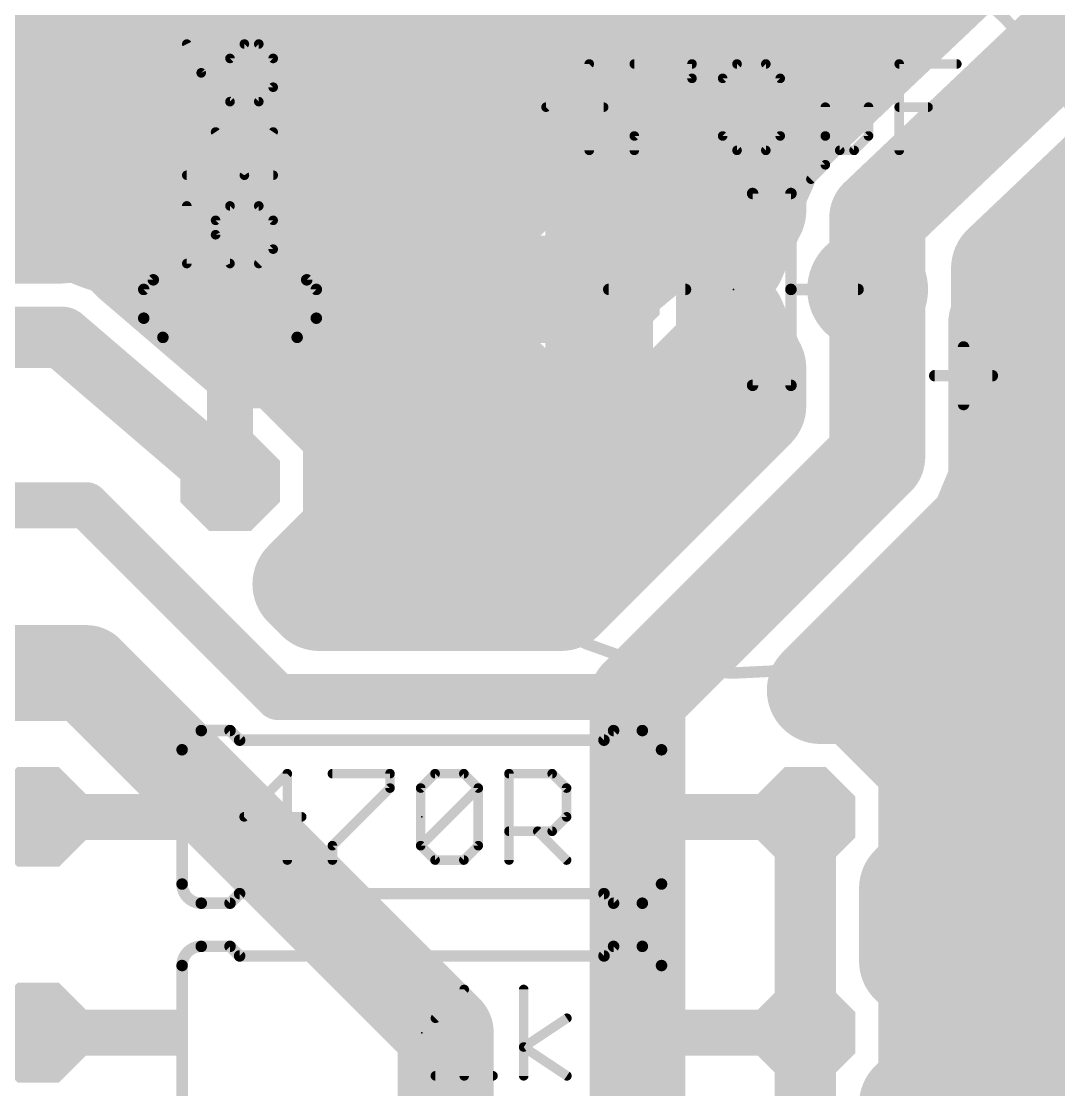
# Model space of a CAD drawing. Extents: x -16.2 to 78.2, y -6.3 to 50.2.
# Drawn here: x 18.19 to 31.93, y 16.07 to 30.22 of the extents above; entities that cross this region are included whole.
import ezdxf

# ---------------------------------------------------------------- set-up
doc = ezdxf.new("R2010")
doc.units = 0
for name, color, linetype in [('16', 175, 'CONTINUOUS'), ('17', 82, 'CONTINUOUS'), ('21', 253, 'CONTINUOUS'), ('23', 7, 'CONTINUOUS'), ('27', 253, 'CONTINUOUS'), ('51', 253, 'CONTINUOUS')]:
    doc.layers.add(name, color=color, linetype=linetype)

# ---------------------------------------------------------------- blocks, each defined once
blk = doc.blocks.new('RECT')
blk.add_solid([(-0.5, -0.5), (0.5, -0.5), (-0.5, 0.5), (0.5, 0.5)])
blk = doc.blocks.new('ROUNDP')
at = {"const_width": 0.5}
blk.add_lwpolyline([(0, -0.25, 1), (0, 0.25, 1), (0, -0.25)], format="xyb", dxfattribs=at)
blk = doc.blocks.new('OCTAGONP')
at = {"const_width": 0.5}
blk.add_lwpolyline([(-0.25, -0.1036), (-0.25, 0.1036), (-0.1036, 0.25), (0.1036, 0.25), (0.25, 0.1036), (0.25, -0.1036), (0.1036, -0.25), (-0.1036, -0.25), (-0.25, -0.1036), (-0.25, 0.1036)], dxfattribs=at)

msp = doc.modelspace()

# ---------------------------------------------------------------- linework, layer by layer
at = {"layer": '16'}
for points, const_width in [([(34.2265, 34.3638), (28.6126, 29.0305)], 1.4224), ([(29.5275, 27.6225), (35.8775, 33.655)], 1.27), ([(31.2166, 26.9499), (36.7924, 32.247)], 1.4224), ([(13.8393, 29.8704), (29.4966, 29.8704)], 1.4224), ([(11.1125, 29.5275), (20.828, 28.8925)], 1.6764), ([(28.5923, 29.0221), (28.375, 28.8049)], 1.4224), ([(28.6126, 29.0305), (28.5923, 29.0221)], 1.4224), ([(20.828, 28.8925), (25.7175, 28.8925)], 1.4224), ([(25.7175, 28.8925), (26.035, 28.8925)], 1.4224), ([(26.9875, 27.6225), (25.7175, 28.8925)], 1.4224), ([(28.375, 28.8049), (28.1523, 28.5933)], 1.4224), ([(28.1434, 28.5732), (28.1279, 28.5577)], 1.4224), ([(28.1523, 28.5933), (28.1434, 28.5732)], 1.4224), ([(13.5247, 28.448), (28.0824, 28.448)], 1.4224), ([(25.1133, 28.4353), (24.0792, 27.4012)], 1.4224), ([(25.8445, 28.4353), (25.1133, 28.4353)], 1.4224), ([(26.5757, 28.4353), (25.8445, 28.4353)], 1.4224), ([(25.8445, 28.4353), (25.8445, 26.67)], 1.4224), ([(25.8445, 26.67), (25.8445, 28.4353)], 1.4224), ([(27.6098, 27.4012), (26.5757, 28.4353)], 1.4224), ([(28.1279, 28.5577), (28.0103, 28.2739)], 1.4224), ([(28.0103, 28.2739), (27.8855, 27.9931)], 1.4224), ([(27.8849, 27.9712), (27.8765, 27.9509)], 1.4224), ([(27.8765, 27.9509), (27.8765, 27.7143)], 1.4224), ([(27.8855, 27.9931), (27.8849, 27.9712)], 1.4224), ([(25.8445, 26.67), (26.9875, 27.6225)], 1.4224), ([(27.8609, 27.6987), (27.6098, 27.0926)], 1.4224), ([(27.8765, 27.7143), (27.8609, 27.6987)], 1.4224), ([(18.6779, 27.4574), (14.6396, 27.4574)], 1.4224), ([(18.9055, 27.4749), (18.6779, 27.4574)], 1.4224), ([(18.9591, 27.4574), (18.9055, 27.4749)], 1.4224), ([(19.0154, 27.4574), (18.9591, 27.4574)], 1.4224), ([(19.2264, 27.37), (19.0154, 27.4574)], 1.4224), ([(29.5275, 27.6225), (29.5275, 26.797)], 1.27), ([(19.4434, 27.2991), (19.2264, 27.37)], 1.4224), ([(19.4862, 27.2624), (19.4434, 27.2991)], 1.4224), ([(24.0792, 27.4012), (24.0792, 26.67)], 1.4224), ([(27.6098, 27.0926), (27.6098, 27.4012)], 1.4224), ([(32.6431, 27.3939), (31.6611, 26.4119)], 1.4224), ([(19.5382, 27.2409), (19.4862, 27.2624)], 1.4224), ([(19.6997, 27.0794), (19.5382, 27.2409)], 1.4224), ([(21.1848, 25.8064), (19.6997, 27.0794)], 1.4224), ([(19.7624, 27.0256), (24.0792, 27.0256)], 1.4224), ([(25.8445, 27.0256), (25.8445, 27.0256)], 1.4224), ([(31.2963, 27.0256), (32.2748, 27.0256)], 1.4224), ([(31.2166, 26.3088), (31.2166, 26.9499)], 1.4224), ([(24.0792, 26.67), (25.8445, 26.67)], 1.4224), ([(25.8445, 26.67), (24.0792, 26.67)], 1.4224), ([(24.0792, 26.67), (24.0792, 25.9388)], 1.4224), ([(25.8445, 26.67), (25.8445, 26.67)], 1.4224), ([(25.8445, 26.67), (25.8445, 26.67)], 1.4224), ([(25.8445, 24.9047), (25.8445, 26.67)], 1.4224), ([(25.8445, 26.67), (25.8445, 26.67)], 1.4224), ([(25.8445, 26.67), (25.8445, 24.9047)], 1.4224), ([(29.5275, 26.797), (29.4005, 26.67)], 1.27), ([(29.5275, 24.4475), (29.5275, 26.797)], 1.27), ([(31.1785, 26.2168), (31.2166, 26.3088)], 1.4224), ([(31.6611, 26.4119), (31.6611, 25.0231)], 1.4224), ([(27.6098, 25.9388), (27.6098, 26.2475)], 1.4224), ([(27.6098, 26.2475), (27.8609, 25.6413)], 1.4224), ([(31.1785, 24.1191), (31.1785, 26.2168)], 1.4224), ([(24.0792, 25.9388), (25.1133, 24.9047)], 1.4224), ([(26.5757, 24.9047), (27.6098, 25.9388)], 1.4224), ([(21.6494, 25.8064), (21.1848, 25.8064)], 1.4224), ([(22.6314, 24.8244), (21.6494, 25.8064)], 1.4224), ([(14.9225, 26.035), (18.7325, 26.035)], 0.8128), ([(18.7325, 26.035), (20.955, 24.13)], 0.8128), ([(21.8526, 25.6032), (24.4148, 25.6032)], 1.4224), ([(25.8445, 25.6032), (25.8445, 25.6032)], 1.4224), ([(27.2742, 25.6032), (27.8765, 25.6032)], 1.4224), ([(27.8609, 25.6413), (27.8765, 25.6256)], 1.4224), ([(27.8765, 25.6256), (27.8765, 25.1314)], 1.4224), ([(31.1785, 25.6032), (31.6611, 25.6032)], 1.4224), ([(27.8765, 25.1314), (25.4173, 22.6721)], 1.4224), ([(25.1133, 24.9047), (25.8445, 24.9047)], 1.4224), ([(25.8445, 24.9047), (26.5757, 24.9047)], 1.4224), ([(31.6611, 25.0231), (32.6431, 24.0411)], 1.4224), ([(22.6314, 23.4356), (22.6314, 24.8244)], 1.4224), ([(29.5275, 24.4475), (26.3525, 21.2725)], 1.27), ([(22.6314, 24.1808), (26.9259, 24.1808)], 1.4224), ([(30.9271, 23.5123), (31.1785, 24.1191)], 1.4224), ([(31.1785, 24.1808), (32.5034, 24.1808)], 1.4224), ([(28.7763, 21.3614), (30.9271, 23.5123)], 1.4224), ([(19.05, 23.8125), (15.24, 23.8125)], 0.6096), ([(21.59, 21.2725), (19.05, 23.8125)], 0.6096), ([(21.9631, 22.7673), (22.6314, 23.4356)], 1.4224), ([(22.1371, 22.5933), (21.9631, 22.7673)], 1.4224), ([(21.972, 22.7584), (25.5035, 22.7584)], 1.4224), ([(25.4173, 22.6721), (25.3384, 22.5933)], 1.4224), ([(30.1733, 22.7584), (35.1279, 22.7584)], 1.4224), ([(25.3384, 22.5933), (22.1371, 22.5933)], 1.4224), ([(15.875, 21.59), (19.05, 21.59)], 1.27), ([(19.05, 21.59), (23.8125, 16.8275)], 1.27), ([(29.2694, 21.3614), (28.7763, 21.3614)], 1.4224), ([(30.2514, 20.3794), (29.2694, 21.3614)], 1.4224), ([(29.2948, 21.336), (36.5374, 21.336)], 1.4224), ([(26.3525, 21.2725), (26.3525, 12.7)], 1.27), ([(26.3525, 21.2725), (21.59, 21.2725)], 0.6096), ([(30.2514, 18.9906), (30.2514, 20.3794)], 1.4224), ([(30.2514, 19.9136), (34.8869, 19.9136)], 1.4224), ([(18.415, 19.685), (16.8275, 19.685)], 0.8128), ([(28.575, 16.8275), (28.575, 19.685)], 0.8128), ([(29.9974, 18.7366), (30.2514, 18.9906)], 1.4224), ([(29.9974, 17.7759), (29.9974, 18.7366)], 1.4224), ([(29.9974, 18.4912), (35.0899, 18.4912)], 1.4224), ([(30.2514, 17.5219), (29.9974, 17.7759)], 1.4224), ([(30.2514, 16.1331), (30.2514, 17.5219)], 1.4224), ([(32.6431, 17.2339), (31.6611, 16.2519)], 1.4224), ([(30.2514, 17.0688), (32.478, 17.0688)], 1.4224), ([(23.8125, 16.8275), (23.8125, 12.7)], 1.27), ([(18.415, 16.8275), (16.8275, 16.8275)], 0.8128), ([(28.575, 11.1125), (28.575, 16.8275)], 0.8128), ([(29.9974, 15.8791), (30.2514, 16.1331)], 1.4224), ([(31.6611, 16.2519), (31.6611, 15.2781)], 1.4224), ([(29.9974, 14.5163), (29.9974, 15.8791)], 1.4224), ([(29.9974, 15.6464), (31.6611, 15.6464)], 1.4224)]:
    msp.add_lwpolyline(points, dxfattribs=dict(at, const_width=const_width))
for points, const_width in [([(29.4966, 29.5148, 1), (29.4966, 30.226)], 0.7112), ([(20.8007, 28.4743, 1), (20.8553, 29.3107)], 0.8382), ([(28.8437, 28.7707, 1), (28.3408, 29.2736)], 0.7112), ([(28.7486, 28.702, 1), (28.4765, 29.3591)], 0.7112), ([(20.828, 29.2481, 1), (20.828, 28.5369)], 0.7112), ([(25.7175, 29.2481, 1), (25.7175, 28.5369)], 0.7112), ([(25.9689, 29.1439, 1), (25.4661, 28.6411)], 0.7112), ([(25.7175, 28.5369, 1), (25.7175, 29.2481)], 0.7112), ([(26.035, 28.5369, 1), (26.035, 29.2481)], 0.7112), ([(28.4562, 29.3507, 1), (28.7283, 28.6936)], 0.7112), ([(28.3676, 29.2884, 1), (28.8575, 28.7727)], 0.7112), ([(28.6199, 28.5471, 1), (28.1301, 29.0627)], 0.7112), ([(28.4772, 28.4489, 1), (27.8273, 28.7377)], 0.7112), ([(28.3948, 28.3218, 1), (27.8919, 28.8247)], 0.7112), ([(28.1236, 29.0563, 1), (28.6265, 28.5534)], 0.7112), ([(25.1133, 28.7909, 1), (25.1133, 28.0797)], 0.7112), ([(25.3647, 28.1838, 1), (24.8618, 28.6867)], 0.7112), ([(25.8445, 28.7909, 1), (25.8445, 28.0797)], 0.7112), ([(26.2001, 28.4353, 1), (25.4889, 28.4353)], 0.7112), ([(26.2001, 28.4353, 1), (25.4889, 28.4353)], 0.7112), ([(25.8445, 28.0797, 1), (25.8445, 28.7909)], 0.7112), ([(26.8272, 28.6867, 1), (26.3243, 28.1838)], 0.7112), ([(26.5757, 28.0797, 1), (26.5757, 28.7909)], 0.7112), ([(27.8764, 28.8092, 1), (28.3793, 28.3062)], 0.7112), ([(27.9074, 28.8511, 1), (28.3972, 28.3355)], 0.7112), ([(28.4564, 28.4216, 1), (27.7993, 28.6938)], 0.7112), ([(28.0824, 28.0924, 1), (28.0824, 28.8036)], 0.7112), ([(27.8184, 28.7177, 1), (28.4683, 28.4288)], 0.7112), ([(28.3352, 28.1294, 1), (27.6854, 28.4183)], 0.7112), ([(27.6818, 28.41, 1), (28.3388, 28.1378)], 0.7112), ([(28.2321, 27.9509, 1), (27.5209, 27.9509)], 0.7112), ([(28.2409, 27.984, 1), (27.53, 28.0022)], 0.7112), ([(28.2134, 27.8351, 1), (27.5564, 28.1073)], 0.7112), ([(27.548, 28.087, 1), (28.205, 27.8148)], 0.7112), ([(27.5605, 28.1376, 1), (28.2104, 27.8487)], 0.7112), ([(27.2151, 27.3493, 1), (26.7599, 27.8957)], 0.7112), ([(27.6095, 27.9502, 1), (28.1123, 27.4473)], 0.7112), ([(27.5294, 27.9803, 1), (28.2404, 27.9621)], 0.7112), ([(28.1894, 27.5627, 1), (27.5324, 27.8348)], 0.7112), ([(28.1279, 27.4629, 1), (27.6251, 27.9658)], 0.7112), ([(18.6506, 27.8119, 1), (18.7052, 27.1028)], 0.7112), ([(19.016, 27.8129, 1), (18.795, 27.1369)], 0.7112), ([(18.9591, 27.813, 1), (18.9591, 27.1018)], 0.7112), ([(19.1515, 27.7859, 1), (18.8793, 27.1289)], 0.7112), ([(18.6779, 27.1018, 1), (18.6779, 27.813)], 0.7112), ([(18.9328, 27.1204, 1), (18.8782, 27.8295)], 0.7112), ([(19.0154, 27.1018, 1), (19.0154, 27.813)], 0.7112), ([(26.7361, 27.3711, 1), (27.2389, 27.8739)], 0.7112), ([(29.845, 27.6225, 1), (29.21, 27.6225)], 0.635), ([(29.3088, 27.8527, 1), (29.7462, 27.3923)], 0.635), ([(18.8486, 27.1194, 1), (19.0696, 27.7954)], 0.7112), ([(19.3368, 27.708, 1), (19.1159, 27.032)], 0.7112), ([(19.6748, 27.5691, 1), (19.2119, 27.0291)], 0.7112), ([(19.0903, 27.0415, 1), (19.3624, 27.6986)], 0.7112), ([(24.4348, 27.4012, 1), (23.7236, 27.4012)], 0.7112), ([(27.9654, 27.4012, 1), (27.2542, 27.4012)], 0.7112), ([(27.5209, 27.7143, 1), (28.2321, 27.7143)], 0.7112), ([(19.6222, 27.591, 1), (19.3501, 26.9339)], 0.7112), ([(19.7897, 27.4923, 1), (19.2868, 26.9894)], 0.7112), ([(19.2547, 26.9924, 1), (19.7176, 27.5324)], 0.7112), ([(19.3329, 26.9611, 1), (19.5538, 27.6371)], 0.7112), ([(19.4022, 26.9123, 1), (19.6743, 27.5694)], 0.7112), ([(23.8278, 27.6527, 1), (24.3306, 27.1498)], 0.7112), ([(27.3583, 27.1498, 1), (27.8612, 27.6527)], 0.7112), ([(19.9311, 27.3494, 1), (19.4682, 26.8094)], 0.7112), ([(19.7624, 27.3812, 1), (19.7624, 26.67)], 0.7112), ([(24.0792, 26.67, 1), (24.0792, 27.3812)], 0.7112), ([(25.8445, 27.3812, 1), (25.8445, 26.67)], 0.7112), ([(25.8445, 26.67, 1), (25.8445, 27.3812)], 0.7112), ([(31.2963, 27.3812, 1), (31.2963, 26.67)], 0.7112), ([(32.2748, 26.67, 1), (32.2748, 27.3812)], 0.7112), ([(19.4482, 26.828, 1), (19.9511, 27.3309)], 0.7112), ([(31.5722, 26.9499, 1), (30.861, 26.9499)], 0.7112), ([(27.2813, 27.2286, 1), (27.9383, 26.9565)], 0.7112), ([(27.2542, 27.0926, 1), (27.9654, 27.0926)], 0.7112), ([(30.9717, 27.2077, 1), (31.4615, 26.6921)], 0.7112), ([(24.0792, 27.0256, 1), (24.0792, 26.3144)], 0.7112), ([(24.0792, 27.0256, 1), (24.0792, 26.3144)], 0.7112), ([(24.4348, 26.67, 1), (23.7236, 26.67)], 0.7112), ([(25.8445, 27.0256, 1), (25.8445, 26.3144)], 0.7112), ([(26.2001, 26.67, 1), (25.4889, 26.67)], 0.7112), ([(26.2001, 26.67, 1), (25.4889, 26.67)], 0.7112), ([(25.8445, 27.0256, 1), (25.8445, 26.3144)], 0.7112), ([(26.2001, 26.67, 1), (25.4889, 26.67)], 0.7112), ([(25.8445, 26.3144, 1), (25.8445, 27.0256)], 0.7112), ([(25.8445, 26.3144, 1), (25.8445, 27.0256)], 0.7112), ([(25.8445, 26.3144, 1), (25.8445, 27.0256)], 0.7112), ([(25.8445, 26.3144, 1), (25.8445, 27.0256)], 0.7112), ([(29.845, 26.797, 1), (29.21, 26.797)], 0.635), ([(29.752, 26.5725, 1), (29.303, 27.0215)], 0.635), ([(25.6169, 26.9432, 1), (26.0721, 26.3968)], 0.7112), ([(29.176, 26.8945, 1), (29.625, 26.4455)], 0.635), ([(23.7236, 26.67, 1), (24.4348, 26.67)], 0.7112), ([(25.4889, 26.67, 1), (26.2001, 26.67)], 0.7112), ([(25.4889, 26.67, 1), (26.2001, 26.67)], 0.7112), ([(25.4889, 26.67, 1), (26.2001, 26.67)], 0.7112), ([(29.21, 26.797, 1), (29.845, 26.797)], 0.635), ([(31.5451, 26.1727, 1), (30.8881, 26.4448)], 0.7112), ([(32.0167, 26.4119, 1), (31.3055, 26.4119)], 0.7112), ([(27.9654, 26.2475, 1), (27.2542, 26.2474)], 0.7112), ([(27.9383, 26.3835, 1), (27.2813, 26.1114)], 0.7112), ([(31.5341, 26.2168, 1), (30.8229, 26.2168)], 0.7112), ([(31.4097, 26.6633, 1), (31.9125, 26.1604)], 0.7112), ([(24.3306, 26.1902, 1), (23.8278, 25.6873)], 0.7112), ([(27.8612, 25.6873, 1), (27.3583, 26.1902)], 0.7112), ([(30.85, 26.3529, 1), (31.507, 26.0807)], 0.7112), ([(30.861, 26.3088, 1), (31.5722, 26.3088)], 0.7112), ([(21.1848, 26.162, 1), (21.1848, 25.4508)], 0.7112), ([(21.9008, 26.0578, 1), (21.3979, 25.5549)], 0.7112), ([(21.6494, 25.4508, 1), (21.6494, 26.162)], 0.7112), ([(18.8647, 26.1893, 1), (18.6003, 25.8807)], 0.4064), ([(18.7325, 25.8318, 1), (18.7325, 26.2382)], 0.4064), ([(20.9534, 25.5364, 1), (21.4163, 26.0764)], 0.7112), ([(21.8526, 25.9588, 1), (21.8526, 25.2476)], 0.7112), ([(24.4148, 25.2476, 1), (24.4148, 25.9588)], 0.7112), ([(25.8445, 25.9588, 1), (25.8445, 25.2476)], 0.7112), ([(25.8445, 25.2476, 1), (25.8445, 25.9588)], 0.7112), ([(27.2742, 25.9588, 1), (27.2742, 25.2476)], 0.7112), ([(28.1123, 25.8927, 1), (27.6095, 25.3898)], 0.7112), ([(28.2321, 25.6256, 1), (27.5209, 25.6256)], 0.7112), ([(27.8765, 25.2476, 1), (27.8765, 25.9588)], 0.7112), ([(31.1785, 25.9588, 1), (31.1785, 25.2476)], 0.7112), ([(31.6611, 25.2476, 1), (31.6611, 25.9588)], 0.7112), ([(23.7236, 25.9388, 1), (24.4348, 25.9388)], 0.7112), ([(27.2542, 25.9388, 1), (27.9654, 25.9388)], 0.7112), ([(27.6251, 25.3742, 1), (28.1279, 25.8771)], 0.7112), ([(27.5324, 25.5052, 1), (28.1894, 25.7773)], 0.7112), ([(28.1279, 24.8799, 1), (27.6251, 25.3828)], 0.7112), ([(25.1133, 25.2603, 1), (25.1133, 24.5491)], 0.7112), ([(25.8445, 25.2603, 1), (25.8445, 24.5491)], 0.7112), ([(25.8445, 24.5491, 1), (25.8445, 25.2603)], 0.7112), ([(26.5757, 24.5491, 1), (26.5757, 25.2603)], 0.7112), ([(31.9125, 25.2746, 1), (31.4097, 24.7717)], 0.7112), ([(22.987, 24.8244, 1), (22.2758, 24.8244)], 0.7112), ([(24.8618, 24.6533, 1), (25.3647, 25.1561)], 0.7112), ([(26.3243, 25.1561, 1), (26.8272, 24.6533)], 0.7112), ([(27.5209, 25.1314, 1), (28.2321, 25.1314)], 0.7112), ([(22.3799, 24.5729, 1), (22.8828, 25.0758)], 0.7112), ([(31.3055, 25.0231, 1), (32.0167, 25.0231)], 0.7112), ([(25.4889, 24.9047, 1), (26.2001, 24.9047)], 0.7112), ([(25.4889, 24.9047, 1), (26.2001, 24.9047)], 0.7112), ([(29.752, 24.223, 1), (29.303, 24.672)], 0.635), ([(22.6314, 24.5364, 1), (22.6314, 23.8252)], 0.7112), ([(26.9259, 23.8252, 1), (26.9259, 24.5364)], 0.7112), ([(29.21, 24.4475, 1), (29.845, 24.4475)], 0.635), ([(31.1785, 24.5364, 1), (31.1785, 23.8252)], 0.7112), ([(31.507, 23.983, 1), (30.85, 24.2552)], 0.7112), ([(20.8228, 23.9757, 1), (21.0872, 24.2843)], 0.4064), ([(30.8229, 24.1191, 1), (31.5341, 24.1191)], 0.7112), ([(31.1786, 23.2608, 1), (30.6757, 23.7637)], 0.7112), ([(19.1578, 23.9203, 1), (18.9422, 23.7047)], 0.3048), ([(19.05, 23.6601, 1), (19.05, 23.9649)], 0.3048), ([(22.8828, 23.1842, 1), (22.38, 23.6871)], 0.7112), ([(30.5986, 23.6484, 1), (31.2557, 23.3762)], 0.7112), ([(22.2758, 23.4356, 1), (22.987, 23.4356)], 0.7112), ([(22.2145, 23.0188, 1), (21.7116, 22.5159)], 0.7112), ([(21.7116, 23.0188, 1), (22.2145, 22.5159)], 0.7112), ([(21.972, 23.114, 1), (21.972, 22.4028)], 0.7112), ([(25.6687, 22.4207, 1), (25.1658, 22.9236)], 0.7112), ([(25.5035, 22.4028, 1), (25.5035, 23.114)], 0.7112), ([(30.1733, 23.114, 1), (30.1733, 22.4028)], 0.7112), ([(22.1371, 22.9489, 1), (22.1371, 22.2377)], 0.7112), ([(21.8856, 22.3418, 1), (22.3885, 22.8447)], 0.7112), ([(25.087, 22.8447, 1), (25.5899, 22.3418)], 0.7112), ([(25.1658, 22.9236, 1), (25.6687, 22.4207)], 0.7112), ([(25.3384, 22.2377, 1), (25.3384, 22.9489)], 0.7112), ([(19.2745, 21.8145, 1), (18.8255, 21.3655)], 0.635), ([(19.05, 21.2725, 1), (19.05, 21.9075)], 0.635), ([(28.7763, 21.717, 1), (28.7763, 21.0058)], 0.7112), ([(29.5208, 21.6128, 1), (29.0179, 21.1099)], 0.7112), ([(29.2694, 21.0058, 1), (29.2694, 21.717)], 0.7112), ([(28.5248, 21.6128, 1), (29.0277, 21.1099)], 0.7112), ([(29.2948, 21.6916, 1), (29.2948, 20.9804)], 0.7112), ([(26.67, 21.2725, 1), (26.035, 21.2725)], 0.635), ([(26.128, 21.497, 1), (26.577, 21.048)], 0.635), ([(21.59, 21.4249, 1), (21.59, 21.1201)], 0.3048), ([(21.4822, 21.1647, 1), (21.6978, 21.3803)], 0.3048), ([(26.3525, 21.1201, 1), (26.3525, 21.4249)], 0.3048), ([(30.607, 20.3794, 1), (29.8958, 20.3794)], 0.7112), ([(29.9999, 20.1279, 1), (30.5028, 20.6308)], 0.7112), ([(30.2514, 20.2692, 1), (30.2514, 19.558)], 0.7112), ([(18.415, 19.4818, 1), (18.415, 19.8882)], 0.4064), ([(28.7782, 19.685, 1), (28.3718, 19.685)], 0.4064), ([(30.5028, 18.7392, 1), (30, 19.2421)], 0.7112), ([(30.353, 18.7366, 1), (29.6418, 18.7366)], 0.7112), ([(29.746, 18.9881, 1), (30.2488, 18.4852)], 0.7112), ([(29.8958, 18.9906, 1), (30.607, 18.9906)], 0.7112), ([(29.9974, 18.8468, 1), (29.9974, 18.1356)], 0.7112), ([(30.2488, 18.0273, 1), (29.746, 17.5244)], 0.7112), ([(29.6418, 17.7759, 1), (30.353, 17.7759)], 0.7112), ([(30.607, 17.5219, 1), (29.8958, 17.5219)], 0.7112), ([(30, 17.2704, 1), (30.5028, 17.7733)], 0.7112), ([(30.2514, 17.4244, 1), (30.2514, 16.7132)], 0.7112), ([(24.13, 16.8275, 1), (23.495, 16.8275)], 0.635), ([(23.588, 16.603, 1), (24.037, 17.052)], 0.635), ([(18.415, 16.6243, 1), (18.415, 17.0307)], 0.4064), ([(28.7782, 16.8275, 1), (28.3718, 16.8275)], 0.4064), ([(28.3718, 16.8275, 1), (28.7782, 16.8275)], 0.4064), ([(30.5028, 15.8817, 1), (30, 16.3846)], 0.7112), ([(32.0167, 16.2519, 1), (31.3055, 16.2519)], 0.7112), ([(31.4097, 16.5033, 1), (31.9125, 16.0004)], 0.7112), ([(30.353, 15.8791, 1), (29.6418, 15.8791)], 0.7112), ([(29.746, 16.1306, 1), (30.2488, 15.6277)], 0.7112), ([(29.8958, 16.1331, 1), (30.607, 16.1331)], 0.7112), ([(29.9974, 16.002, 1), (29.9974, 15.2908)], 0.7112), ([(31.6611, 15.2908, 1), (31.6611, 16.002)], 0.7112)]:
    msp.add_lwpolyline(points, format="xyb", dxfattribs=dict(at, const_width=const_width))
at = {"layer": '21', "const_width": 0.1524}
for points in [[(19.939, 31.623), (19.939, 26.797)], [(21.971, 31.623), (21.971, 26.797)], [(19.939, 26.797), (19.812, 26.67)], [(19.812, 26.289), (19.812, 26.67)], [(21.971, 26.797), (22.098, 26.67)], [(22.098, 26.289), (22.098, 26.67)], [(21.844, 26.035), (20.066, 26.035)], [(30.6705, 25.908), (30.6705, 25.146)], [(31.0515, 25.527), (30.2895, 25.527)], [(20.574, 20.828), (20.955, 20.828)], [(21.082, 20.701), (20.955, 20.828)], [(25.908, 20.701), (26.035, 20.828)], [(26.416, 20.828), (26.035, 20.828)], [(21.082, 20.701), (25.908, 20.701)], [(20.32, 20.574), (20.32, 18.796)], [(26.67, 20.574), (26.67, 18.796)], [(21.082, 18.669), (20.955, 18.542)], [(21.082, 18.669), (25.908, 18.669)], [(25.908, 18.669), (26.035, 18.542)], [(20.574, 18.542), (20.955, 18.542)], [(26.416, 18.542), (26.035, 18.542)], [(20.574, 17.9705), (20.955, 17.9705)], [(21.082, 17.8435), (20.955, 17.9705)], [(25.908, 17.8435), (26.035, 17.9705)], [(26.416, 17.9705), (26.035, 17.9705)], [(21.082, 17.8435), (25.908, 17.8435)], [(20.32, 17.7165), (20.32, 15.9385)], [(26.67, 17.7165), (26.67, 15.9385)]]:
    msp.add_lwpolyline(points, dxfattribs=at)
at = {"layer": '21'}
for points, const_width in [([(27.6225, 21.59, 1), (27.6225, 31.75, 1), (27.6225, 21.59)], 0.1524), ([(19.8501, 26.67, 1), (19.7739, 26.67)], 0.0762), ([(19.9009, 26.797, 1), (19.9771, 26.797)], 0.0762), ([(19.9659, 26.7701, 1), (19.9121, 26.8239)], 0.0762), ([(21.9329, 26.797, 1), (22.0091, 26.797)], 0.0762), ([(21.9979, 26.8239, 1), (21.9441, 26.7701)], 0.0762), ([(22.1361, 26.67, 1), (22.0599, 26.67)], 0.0762), ([(19.7851, 26.6969, 1), (19.8389, 26.6431)], 0.0762), ([(22.0711, 26.6431, 1), (22.1249, 26.6969)], 0.0762), ([(19.812, 26.289, 0.4142), (20.066, 26.035)], 0.1524), ([(19.8501, 26.289, 1), (19.7739, 26.289)], 0.0762), ([(19.7739, 26.289, 1), (19.8501, 26.289)], 0.0762), ([(21.844, 26.035, 0.4142), (22.098, 26.289)], 0.1524), ([(22.1361, 26.289, 1), (22.0599, 26.289)], 0.0762), ([(22.0599, 26.289, 1), (22.1361, 26.289)], 0.0762), ([(20.066, 26.0731, 1), (20.066, 25.9969)], 0.0762), ([(20.066, 25.9969, 1), (20.066, 26.0731)], 0.0762), ([(21.844, 26.0731, 1), (21.844, 25.9969)], 0.0762), ([(21.844, 25.9969, 1), (21.844, 26.0731)], 0.0762), ([(30.7086, 25.908, 1), (30.6324, 25.908)], 0.0762), ([(30.2895, 25.5651, 1), (30.2895, 25.4889)], 0.0762), ([(31.0515, 25.4889, 1), (31.0515, 25.5651)], 0.0762), ([(30.6324, 25.146, 1), (30.7086, 25.146)], 0.0762), ([(20.574, 20.828, 0.4142), (20.32, 20.574)], 0.1524), ([(20.574, 20.8661, 1), (20.574, 20.7899)], 0.0762), ([(20.574, 20.7899, 1), (20.574, 20.8661)], 0.0762), ([(20.9819, 20.8549, 1), (20.9281, 20.8011)], 0.0762), ([(20.955, 20.7899, 1), (20.955, 20.8661)], 0.0762), ([(26.035, 20.8661, 1), (26.035, 20.7899)], 0.0762), ([(26.0619, 20.8011, 1), (26.0081, 20.8549)], 0.0762), ([(26.67, 20.574, 0.4142), (26.416, 20.828)], 0.1524), ([(26.416, 20.8661, 1), (26.416, 20.7899)], 0.0762), ([(26.416, 20.7899, 1), (26.416, 20.8661)], 0.0762), ([(21.082, 20.7391, 1), (21.082, 20.6629)], 0.0762), ([(21.0551, 20.6741, 1), (21.1089, 20.7279)], 0.0762), ([(25.8811, 20.7279, 1), (25.9349, 20.6741)], 0.0762), ([(25.908, 20.6629, 1), (25.908, 20.7391)], 0.0762), ([(20.3581, 20.574, 1), (20.2819, 20.574)], 0.0762), ([(20.2819, 20.574, 1), (20.3581, 20.574)], 0.0762), ([(26.7081, 20.574, 1), (26.6319, 20.574)], 0.0762), ([(26.6319, 20.574, 1), (26.7081, 20.574)], 0.0762), ([(20.32, 18.796, 0.4142), (20.574, 18.542)], 0.1524), ([(20.3581, 18.796, 1), (20.2819, 18.796)], 0.0762), ([(20.2819, 18.796, 1), (20.3581, 18.796)], 0.0762), ([(26.416, 18.542, 0.4142), (26.67, 18.796)], 0.1524), ([(26.7081, 18.796, 1), (26.6319, 18.796)], 0.0762), ([(26.6319, 18.796, 1), (26.7081, 18.796)], 0.0762), ([(21.082, 18.7071, 1), (21.082, 18.6309)], 0.0762), ([(21.1089, 18.6421, 1), (21.0551, 18.6959)], 0.0762), ([(25.9349, 18.6959, 1), (25.8811, 18.6421)], 0.0762), ([(25.908, 18.6309, 1), (25.908, 18.7071)], 0.0762), ([(20.574, 18.5801, 1), (20.574, 18.5039)], 0.0762), ([(20.574, 18.5039, 1), (20.574, 18.5801)], 0.0762), ([(20.9281, 18.5689, 1), (20.9819, 18.5151)], 0.0762), ([(20.955, 18.5039, 1), (20.955, 18.5801)], 0.0762), ([(26.035, 18.5801, 1), (26.035, 18.5039)], 0.0762), ([(26.0081, 18.5151, 1), (26.0619, 18.5689)], 0.0762), ([(26.416, 18.5801, 1), (26.416, 18.5039)], 0.0762), ([(26.416, 18.5039, 1), (26.416, 18.5801)], 0.0762), ([(20.574, 17.9705, 0.4142), (20.32, 17.7165)], 0.1524), ([(20.574, 18.0086, 1), (20.574, 17.9324)], 0.0762), ([(20.574, 17.9324, 1), (20.574, 18.0086)], 0.0762), ([(20.9819, 17.9974, 1), (20.9281, 17.9436)], 0.0762), ([(20.955, 17.9324, 1), (20.955, 18.0086)], 0.0762), ([(26.035, 18.0086, 1), (26.035, 17.9324)], 0.0762), ([(26.0619, 17.9436, 1), (26.0081, 17.9974)], 0.0762), ([(26.67, 17.7165, 0.4142), (26.416, 17.9705)], 0.1524), ([(26.416, 18.0086, 1), (26.416, 17.9324)], 0.0762), ([(26.416, 17.9324, 1), (26.416, 18.0086)], 0.0762), ([(21.082, 17.8816, 1), (21.082, 17.8054)], 0.0762), ([(21.0551, 17.8166, 1), (21.1089, 17.8704)], 0.0762), ([(25.8811, 17.8704, 1), (25.9349, 17.8166)], 0.0762), ([(25.908, 17.8054, 1), (25.908, 17.8816)], 0.0762), ([(20.3581, 17.7165, 1), (20.2819, 17.7165)], 0.0762), ([(20.2819, 17.7165, 1), (20.3581, 17.7165)], 0.0762), ([(26.7081, 17.7165, 1), (26.6319, 17.7165)], 0.0762), ([(26.6319, 17.7165, 1), (26.7081, 17.7165)], 0.0762)]:
    msp.add_lwpolyline(points, format="xyb", dxfattribs=dict(at, const_width=const_width))
at = {"layer": '23'}
for p in [(20.955, 29.21), (27.6225, 26.67), (23.495, 19.685), (23.495, 16.8275)]:
    msp.add_point(p, dxfattribs=at)
at = {"layer": '27', "const_width": 0.127}
for points in [[(20.3825, 29.9194), (20.5732, 29.5381)], [(21.1452, 29.9194), (20.9545, 29.7288)], [(21.3358, 29.9194), (21.1452, 29.9194)], [(21.5265, 29.7288), (21.3358, 29.9194)], [(20.9545, 29.7288), (20.9545, 29.1568)], [(21.5265, 29.3475), (21.5265, 29.7288)], [(25.713, 29.6555), (25.141, 29.0835)], [(25.713, 28.5115), (25.713, 29.6555)], [(26.3104, 29.6555), (27.0731, 29.6555)], [(27.0731, 29.6555), (27.0731, 29.4648)], [(27.4798, 29.4648), (27.6705, 29.6555)], [(27.6705, 29.6555), (28.0518, 29.6555)], [(28.0518, 29.6555), (28.2424, 29.4648)], [(29.8186, 28.5115), (29.8186, 29.6555)], [(29.8186, 29.6555), (30.5812, 29.6555)], [(20.5732, 29.5381), (20.9545, 29.1568)], [(27.0731, 29.4648), (26.3104, 28.7022)], [(27.4798, 28.7022), (27.4798, 29.4648)], [(27.4798, 28.7022), (28.2424, 29.4648)], [(28.2424, 29.4648), (28.2424, 28.7022)], [(21.3358, 29.1568), (21.5265, 29.3475)], [(20.9545, 29.1568), (21.3358, 29.1568)], [(25.141, 29.0835), (25.9037, 29.0835)], [(28.8399, 29.0835), (28.8399, 28.7022)], [(29.4118, 28.7022), (29.4118, 29.0835)], [(29.8186, 29.0835), (30.1999, 29.0835)], [(21.1452, 28.1823), (20.7639, 28.7543)], [(21.5265, 28.7543), (21.1452, 28.1823)], [(26.3104, 28.7022), (26.3104, 28.5115)], [(27.6705, 28.5115), (27.4798, 28.7022)], [(28.2424, 28.7022), (28.0518, 28.5115)], [(28.8399, 28.7022), (29.0305, 28.5115)], [(28.8399, 28.7022), (28.8399, 28.3208)], [(29.2212, 28.5115), (29.4118, 28.7022)], [(28.0518, 28.5115), (27.6705, 28.5115)], [(29.0305, 28.5115), (29.2212, 28.5115)], [(28.8399, 28.3208), (28.6492, 28.1302)], [(21.5265, 28.1823), (20.3825, 28.1823)], [(20.3825, 27.7756), (20.3825, 27.0129)], [(20.7639, 27.5849), (20.9545, 27.7756)], [(20.9545, 27.7756), (21.3358, 27.7756)], [(21.3358, 27.7756), (21.5265, 27.5849)], [(20.7639, 27.3942), (20.7639, 27.5849)], [(21.5265, 27.5849), (21.5265, 27.2036)], [(20.9545, 27.0129), (20.7639, 27.3942)], [(21.5265, 27.2036), (21.3358, 27.0129)], [(20.3825, 27.0129), (20.9545, 27.0129)], [(21.7135, 20.2575), (21.1415, 19.6855)], [(21.7135, 19.1135), (21.7135, 20.2575)], [(22.3109, 20.2575), (23.0736, 20.2575)], [(23.0736, 20.2575), (23.0736, 20.0668)], [(23.4803, 20.0668), (23.671, 20.2575)], [(23.671, 20.2575), (24.0523, 20.2575)], [(24.0523, 20.2575), (24.2429, 20.0668)], [(24.6497, 19.1135), (24.6497, 20.2575)], [(24.6497, 20.2575), (25.2217, 20.2575)], [(25.2217, 20.2575), (25.4123, 20.0668)], [(23.0736, 20.0668), (22.3109, 19.3042)], [(23.4803, 19.3042), (23.4803, 20.0668)], [(23.4803, 19.3042), (24.2429, 20.0668)], [(24.2429, 20.0668), (24.2429, 19.3042)], [(25.4123, 20.0668), (25.4123, 19.6855)], [(21.1415, 19.6855), (21.9042, 19.6855)], [(25.4123, 19.6855), (25.2217, 19.4948)], [(25.2217, 19.4948), (24.6497, 19.4948)], [(25.031, 19.4948), (25.4123, 19.1135)], [(22.3109, 19.3042), (22.3109, 19.1135)], [(23.671, 19.1135), (23.4803, 19.3042)], [(24.2429, 19.3042), (24.0523, 19.1135)], [(24.0523, 19.1135), (23.671, 19.1135)], [(23.6752, 17.0187), (24.0565, 17.4)], [(24.0565, 17.4), (24.0565, 16.256)], [(24.8446, 16.256), (24.8446, 17.4)], [(24.8446, 16.6373), (25.4166, 17.0187)], [(25.4166, 16.256), (24.8446, 16.6373)], [(23.6752, 16.256), (24.4379, 16.256)]]:
    msp.add_lwpolyline(points, dxfattribs=at)
at = {"layer": '27', "const_width": 0.0635}
for points in [[(20.4109, 29.9336, 1), (20.3541, 29.9052)], [(21.1452, 29.9512, 1), (21.1452, 29.8877)], [(21.1676, 29.897, 1), (21.1227, 29.9419)], [(21.3583, 29.9419, 1), (21.3134, 29.897)], [(21.3358, 29.8877, 1), (21.3358, 29.9512)], [(20.9863, 29.7288, 1), (20.9228, 29.7288)], [(20.9321, 29.7512, 1), (20.977, 29.7063)], [(21.5583, 29.7288, 1), (21.4948, 29.7288)], [(21.504, 29.7063, 1), (21.549, 29.7512)], [(25.7447, 29.6555, 1), (25.6812, 29.6555)], [(25.7354, 29.633, 1), (25.6905, 29.6779)], [(26.3104, 29.6872, 1), (26.3104, 29.6237)], [(27.1048, 29.6555, 1), (27.0413, 29.6555)], [(27.0731, 29.6237, 1), (27.0731, 29.6872)], [(27.6705, 29.6872, 1), (27.6705, 29.6237)], [(27.6929, 29.633, 1), (27.648, 29.6779)], [(28.0742, 29.6779, 1), (28.0293, 29.633)], [(28.0518, 29.6237, 1), (28.0518, 29.6872)], [(29.8503, 29.6555, 1), (29.7868, 29.6555)], [(29.8186, 29.6872, 1), (29.8186, 29.6237)], [(30.5812, 29.6237, 1), (30.5812, 29.6872)], [(20.5956, 29.5606, 1), (20.5507, 29.5157)], [(20.5448, 29.5239, 1), (20.6016, 29.5523)], [(27.0413, 29.4648, 1), (27.1048, 29.4648)], [(27.0955, 29.4424, 1), (27.0506, 29.4873)], [(27.5115, 29.4648, 1), (27.448, 29.4648)], [(27.4573, 29.4873, 1), (27.5022, 29.4424)], [(28.2742, 29.4648, 1), (28.2107, 29.4648)], [(28.2649, 29.4424, 1), (28.22, 29.4873)], [(28.22, 29.4424, 1), (28.2649, 29.4873)], [(21.4948, 29.3475, 1), (21.5583, 29.3475)], [(21.549, 29.325, 1), (21.504, 29.3699)], [(20.9545, 29.1885, 1), (20.9545, 29.125)], [(20.9228, 29.1568, 1), (20.9863, 29.1568)], [(20.9321, 29.1343, 1), (20.977, 29.1792)], [(21.3134, 29.1792, 1), (21.3583, 29.1343)], [(21.3358, 29.125, 1), (21.3358, 29.1885)], [(25.141, 29.1152, 1), (25.141, 29.0517)], [(25.9037, 29.0517, 1), (25.9037, 29.1152)], [(28.8716, 29.0835, 1), (28.8081, 29.0835)], [(29.4436, 29.0835, 1), (29.3801, 29.0835)], [(29.8186, 29.1152, 1), (29.8186, 29.0517)], [(30.1999, 29.0517, 1), (30.1999, 29.1152)], [(25.1186, 29.1059, 1), (25.1635, 29.061)], [(20.7903, 28.7719, 1), (20.7374, 28.7367)], [(21.5529, 28.7367, 1), (21.5001, 28.7719)], [(26.2879, 28.7246, 1), (26.3329, 28.6797)], [(26.3422, 28.7022, 1), (26.2787, 28.7022)], [(27.5022, 28.7246, 1), (27.4573, 28.6797)], [(27.4573, 28.7246, 1), (27.5022, 28.6797)], [(27.448, 28.7022, 1), (27.5115, 28.7022)], [(28.2107, 28.7022, 1), (28.2742, 28.7022)], [(28.2649, 28.6797, 1), (28.22, 28.7246)], [(28.8716, 28.7022, 1), (28.8081, 28.7022)], [(28.8081, 28.7022, 1), (28.8716, 28.7022)], [(28.8623, 28.7246, 1), (28.8174, 28.6797)], [(29.3801, 28.7022, 1), (29.4436, 28.7022)], [(29.4343, 28.6797, 1), (29.3894, 28.7246)], [(25.6812, 28.5115, 1), (25.7447, 28.5115)], [(26.2787, 28.5115, 1), (26.3422, 28.5115)], [(27.6705, 28.5433, 1), (27.6705, 28.4798)], [(27.648, 28.489, 1), (27.6929, 28.534)], [(28.0293, 28.534, 1), (28.0742, 28.489)], [(28.0518, 28.4798, 1), (28.0518, 28.5433)], [(29.0305, 28.5433, 1), (29.0305, 28.4798)], [(29.0081, 28.489, 1), (29.053, 28.534)], [(29.1987, 28.534, 1), (29.2436, 28.489)], [(29.2212, 28.4798, 1), (29.2212, 28.5433)], [(29.7868, 28.5115, 1), (29.8503, 28.5115)], [(28.8081, 28.3208, 1), (28.8716, 28.3208)], [(28.8623, 28.2984, 1), (28.8174, 28.3433)], [(20.3825, 28.214, 1), (20.3825, 28.1505)], [(21.1188, 28.1999, 1), (21.1716, 28.1647)], [(21.1188, 28.1647, 1), (21.1716, 28.1999)], [(21.5265, 28.1505, 1), (21.5265, 28.214)], [(28.6267, 28.1526, 1), (28.6716, 28.1077)], [(20.4143, 27.7756, 1), (20.3508, 27.7756)], [(20.9545, 27.8073, 1), (20.9545, 27.7438)], [(20.977, 27.7531, 1), (20.9321, 27.798)], [(21.3583, 27.798, 1), (21.3134, 27.7531)], [(21.3358, 27.7438, 1), (21.3358, 27.8073)], [(20.7956, 27.5849, 1), (20.7321, 27.5849)], [(20.7414, 27.6073, 1), (20.7863, 27.5624)], [(21.5583, 27.5849, 1), (21.4948, 27.5849)], [(21.504, 27.5624, 1), (21.549, 27.6073)], [(20.7922, 27.4084, 1), (20.7355, 27.38)], [(20.7321, 27.3942, 1), (20.7956, 27.3942)], [(21.4948, 27.2036, 1), (21.5583, 27.2036)], [(21.549, 27.1811, 1), (21.504, 27.226)], [(20.3825, 27.0447, 1), (20.3825, 26.9812)], [(20.3508, 27.0129, 1), (20.4143, 27.0129)], [(20.9261, 26.9987, 1), (20.9829, 27.0271)], [(20.9545, 26.9812, 1), (20.9545, 27.0447)], [(21.3134, 27.0354, 1), (21.3583, 26.9904)], [(21.7452, 20.2575, 1), (21.6817, 20.2575)], [(21.7359, 20.235, 1), (21.691, 20.2799)], [(22.3109, 20.2892, 1), (22.3109, 20.2257)], [(23.1053, 20.2575, 1), (23.0418, 20.2575)], [(23.0736, 20.2257, 1), (23.0736, 20.2892)], [(23.671, 20.2892, 1), (23.671, 20.2257)], [(23.6934, 20.235, 1), (23.6485, 20.2799)], [(24.0747, 20.2799, 1), (24.0298, 20.235)], [(24.0523, 20.2257, 1), (24.0523, 20.2892)], [(24.6814, 20.2575, 1), (24.6179, 20.2575)], [(24.6497, 20.2892, 1), (24.6497, 20.2257)], [(25.2441, 20.2799, 1), (25.1992, 20.235)], [(25.2217, 20.2257, 1), (25.2217, 20.2892)], [(23.0418, 20.0668, 1), (23.1053, 20.0668)], [(23.096, 20.0444, 1), (23.0511, 20.0893)], [(23.512, 20.0668, 1), (23.4485, 20.0668)], [(23.4578, 20.0893, 1), (23.5027, 20.0444)], [(24.2747, 20.0668, 1), (24.2112, 20.0668)], [(24.2654, 20.0444, 1), (24.2205, 20.0893)], [(24.2205, 20.0444, 1), (24.2654, 20.0893)], [(25.4441, 20.0668, 1), (25.3806, 20.0668)], [(25.3899, 20.0444, 1), (25.4348, 20.0893)], [(21.1415, 19.7172, 1), (21.1415, 19.6537)], [(21.1191, 19.7079, 1), (21.164, 19.663)], [(21.9042, 19.6537, 1), (21.9042, 19.7172)], [(25.3806, 19.6855, 1), (25.4441, 19.6855)], [(25.4348, 19.663, 1), (25.3899, 19.7079)], [(24.6497, 19.5266, 1), (24.6497, 19.4631)], [(25.0535, 19.5173, 1), (25.0086, 19.4724)], [(25.1992, 19.5173, 1), (25.2441, 19.4724)], [(25.2217, 19.4631, 1), (25.2217, 19.5266)], [(22.2884, 19.3266, 1), (22.3334, 19.2817)], [(22.3426, 19.3042, 1), (22.2792, 19.3042)], [(23.4485, 19.3042, 1), (23.512, 19.3042)], [(23.5027, 19.3266, 1), (23.4578, 19.2817)], [(23.4578, 19.3266, 1), (23.5027, 19.2817)], [(24.2112, 19.3042, 1), (24.2747, 19.3042)], [(24.2654, 19.2817, 1), (24.2205, 19.3266)], [(21.6817, 19.1135, 1), (21.7452, 19.1135)], [(22.2792, 19.1135, 1), (22.3426, 19.1135)], [(23.671, 19.1453, 1), (23.671, 19.0818)], [(23.6485, 19.091, 1), (23.6934, 19.136)], [(24.0298, 19.136, 1), (24.0747, 19.091)], [(24.0523, 19.0818, 1), (24.0523, 19.1453)], [(24.6179, 19.1135, 1), (24.6814, 19.1135)], [(25.3899, 19.091, 1), (25.4348, 19.136)], [(24.0883, 17.4, 1), (24.0248, 17.4)], [(24.079, 17.3775, 1), (24.0341, 17.4224)], [(24.8763, 17.4, 1), (24.8129, 17.4)], [(23.6528, 17.0411, 1), (23.6977, 16.9962)], [(25.4342, 16.9922, 1), (25.399, 17.0451)], [(24.8622, 16.6637, 1), (24.827, 16.6109)], [(24.827, 16.6637, 1), (24.8622, 16.6109)], [(23.6752, 16.2877, 1), (23.6752, 16.2243)], [(24.0248, 16.256, 1), (24.0883, 16.256)], [(24.4379, 16.2243, 1), (24.4379, 16.2877)], [(24.8129, 16.256, 1), (24.8763, 16.256)], [(25.399, 16.2296, 1), (25.4342, 16.2824)]]:
    msp.add_lwpolyline(points, format="xyb", dxfattribs=at)
at = {"layer": '51'}
for points, const_width in [([(28.3845, 27.94), (27.8765, 27.94)], 0.1524), ([(27.8765, 27.94), (27.8765, 25.4)], 0.1524), ([(28.3845, 26.67), (28.3845, 27.94)], 0.1524), ([(26.9875, 26.67), (25.9715, 26.67)], 0.1524), ([(29.2735, 26.67), (28.3845, 26.67)], 0.1524), ([(28.3845, 25.4), (28.3845, 26.67)], 0.1524), ([(27.8765, 25.4), (28.3845, 25.4)], 0.1524), ([(20.955, 24.13), (20.955, 25.146)], 0.6096), ([(18.415, 19.685), (19.431, 19.685)], 0.6096), ([(28.575, 19.685), (27.559, 19.685)], 0.6096), ([(18.415, 16.8275), (19.431, 16.8275)], 0.6096), ([(28.575, 16.8275), (27.559, 16.8275)], 0.6096)]:
    msp.add_lwpolyline(points, dxfattribs=dict(at, const_width=const_width))
for points, const_width in [([(27.8765, 27.9781, 1), (27.8765, 27.9019)], 0.0762), ([(27.9146, 27.94, 1), (27.8384, 27.94)], 0.0762), ([(28.4226, 27.94, 1), (28.3464, 27.94)], 0.0762), ([(28.3845, 27.9019, 1), (28.3845, 27.9781)], 0.0762), ([(25.9715, 26.7081, 1), (25.9715, 26.6319)], 0.0762), ([(26.9875, 26.6319, 1), (26.9875, 26.7081)], 0.0762), ([(28.3845, 26.7081, 1), (28.3845, 26.6319)], 0.0762), ([(28.4226, 26.67, 1), (28.3464, 26.67)], 0.0762), ([(29.2735, 26.6319, 1), (29.2735, 26.7081)], 0.0762), ([(28.3464, 26.67, 1), (28.4226, 26.67)], 0.0762), ([(27.8765, 25.4381, 1), (27.8765, 25.3619)], 0.0762), ([(28.3845, 25.3619, 1), (28.3845, 25.4381)], 0.0762), ([(21.1074, 25.146, 1), (20.8026, 25.146)], 0.3048), ([(27.8384, 25.4, 1), (27.9146, 25.4)], 0.0762), ([(28.3464, 25.4, 1), (28.4226, 25.4)], 0.0762), ([(20.8026, 24.13, 1), (21.1074, 24.13)], 0.3048), ([(18.415, 19.8374, 1), (18.415, 19.5326)], 0.3048), ([(19.431, 19.5326, 1), (19.431, 19.8374)], 0.3048), ([(27.559, 19.8374, 1), (27.559, 19.5326)], 0.3048), ([(28.575, 19.5326, 1), (28.575, 19.8374)], 0.3048), ([(18.415, 16.9799, 1), (18.415, 16.6751)], 0.3048), ([(19.431, 16.6751, 1), (19.431, 16.9799)], 0.3048), ([(27.559, 16.9799, 1), (27.559, 16.6751)], 0.3048), ([(28.575, 16.6751, 1), (28.575, 16.9799)], 0.3048)]:
    msp.add_lwpolyline(points, format="xyb", dxfattribs=dict(at, const_width=const_width))

# ---------------------------------------------------------------- block references
at = {"layer": '17'}
for name, p, xscale, yscale, rotation in [('OCTAGONP', (25.8445, 26.67), 1.6002, 1.6002, 180), ('OCTAGONP', (25.8445, 26.67), 1.6002, 1.6002, 180), ('ROUNDP', (29.4005, 26.67), 1.6002, 1.6002, 180), ('ROUNDP', (29.4005, 26.67), 1.6002, 1.6002, 180), ('OCTAGONP', (20.955, 24.13), 1.3208, 1.3208, 90), ('OCTAGONP', (20.955, 24.13), 1.3208, 1.3208, 90), ('OCTAGONP', (18.415, 19.685), 1.3208, 1.3208, 180), ('OCTAGONP', (18.415, 19.685), 1.3208, 1.3208, 180), ('OCTAGONP', (28.575, 19.685), 1.3208, 1.3208, 180), ('OCTAGONP', (28.575, 19.685), 1.3208, 1.3208, 180), ('OCTAGONP', (18.415, 16.8275), 1.3208, 1.3208, 180), ('OCTAGONP', (18.415, 16.8275), 1.3208, 1.3208, 180), ('OCTAGONP', (28.575, 16.8275), 1.3208, 1.3208, 180), ('OCTAGONP', (28.575, 16.8275), 1.3208, 1.3208, 180)]:
    msp.add_blockref(name, p, dxfattribs=dict(at, xscale=xscale, yscale=yscale, rotation=rotation))
at = {"layer": '21', "xscale": 0.8636, "yscale": 0.6096}
for p, rotation in [((20.955, 25.6032), 90), ((19.8882, 19.685), 180), ((27.1018, 19.685), 180), ((19.8882, 16.8275), 180), ((27.1018, 16.8275), 180)]:
    msp.add_blockref('RECT', p, dxfattribs=dict(at, rotation=rotation))
at = {"layer": '51', "xscale": 0.508, "yscale": 2.54, "rotation": 180}
msp.add_blockref('RECT', (27.1145, 26.67), dxfattribs=at)

doc.saveas('drawing.dxf')
